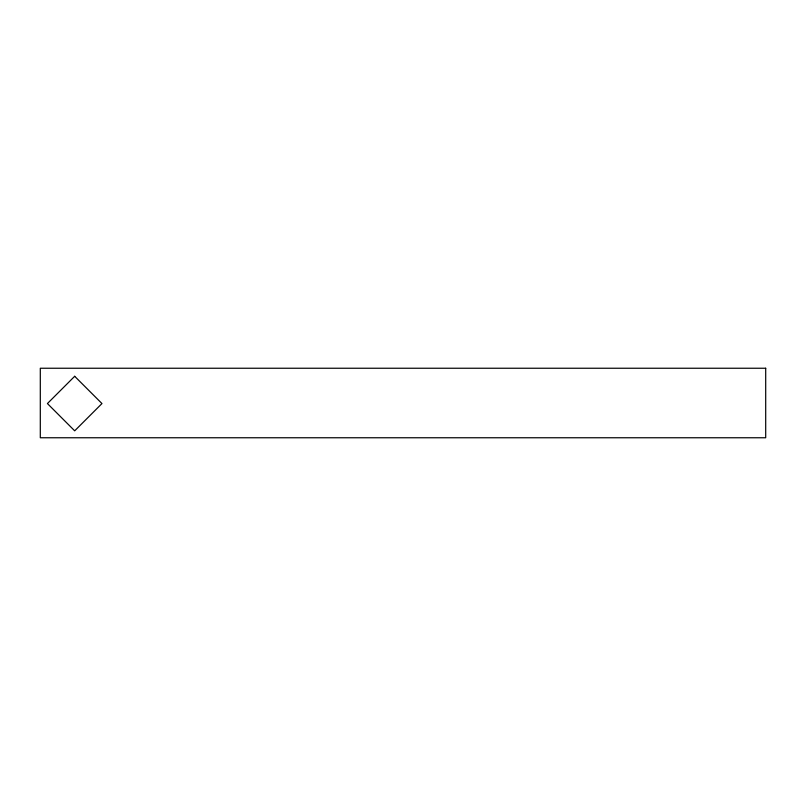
<?xml version="1.0" encoding="UTF-8"?>
<svg xmlns="http://www.w3.org/2000/svg" width="806" height="806" viewBox="0 0 806 806"><rect width="100%" height="100%" fill="white"/><g stroke="black" fill="none" stroke-linecap="round" stroke-linejoin="round"><path stroke-width="1.21" d="M74.686 376.291L47.423 403.554L74.686 430.827L101.959 403.554L74.686 376.291M765.7 368.241L40.3 368.241L40.3 437.759L765.7 437.759L765.7 368.241"/></g></svg>
